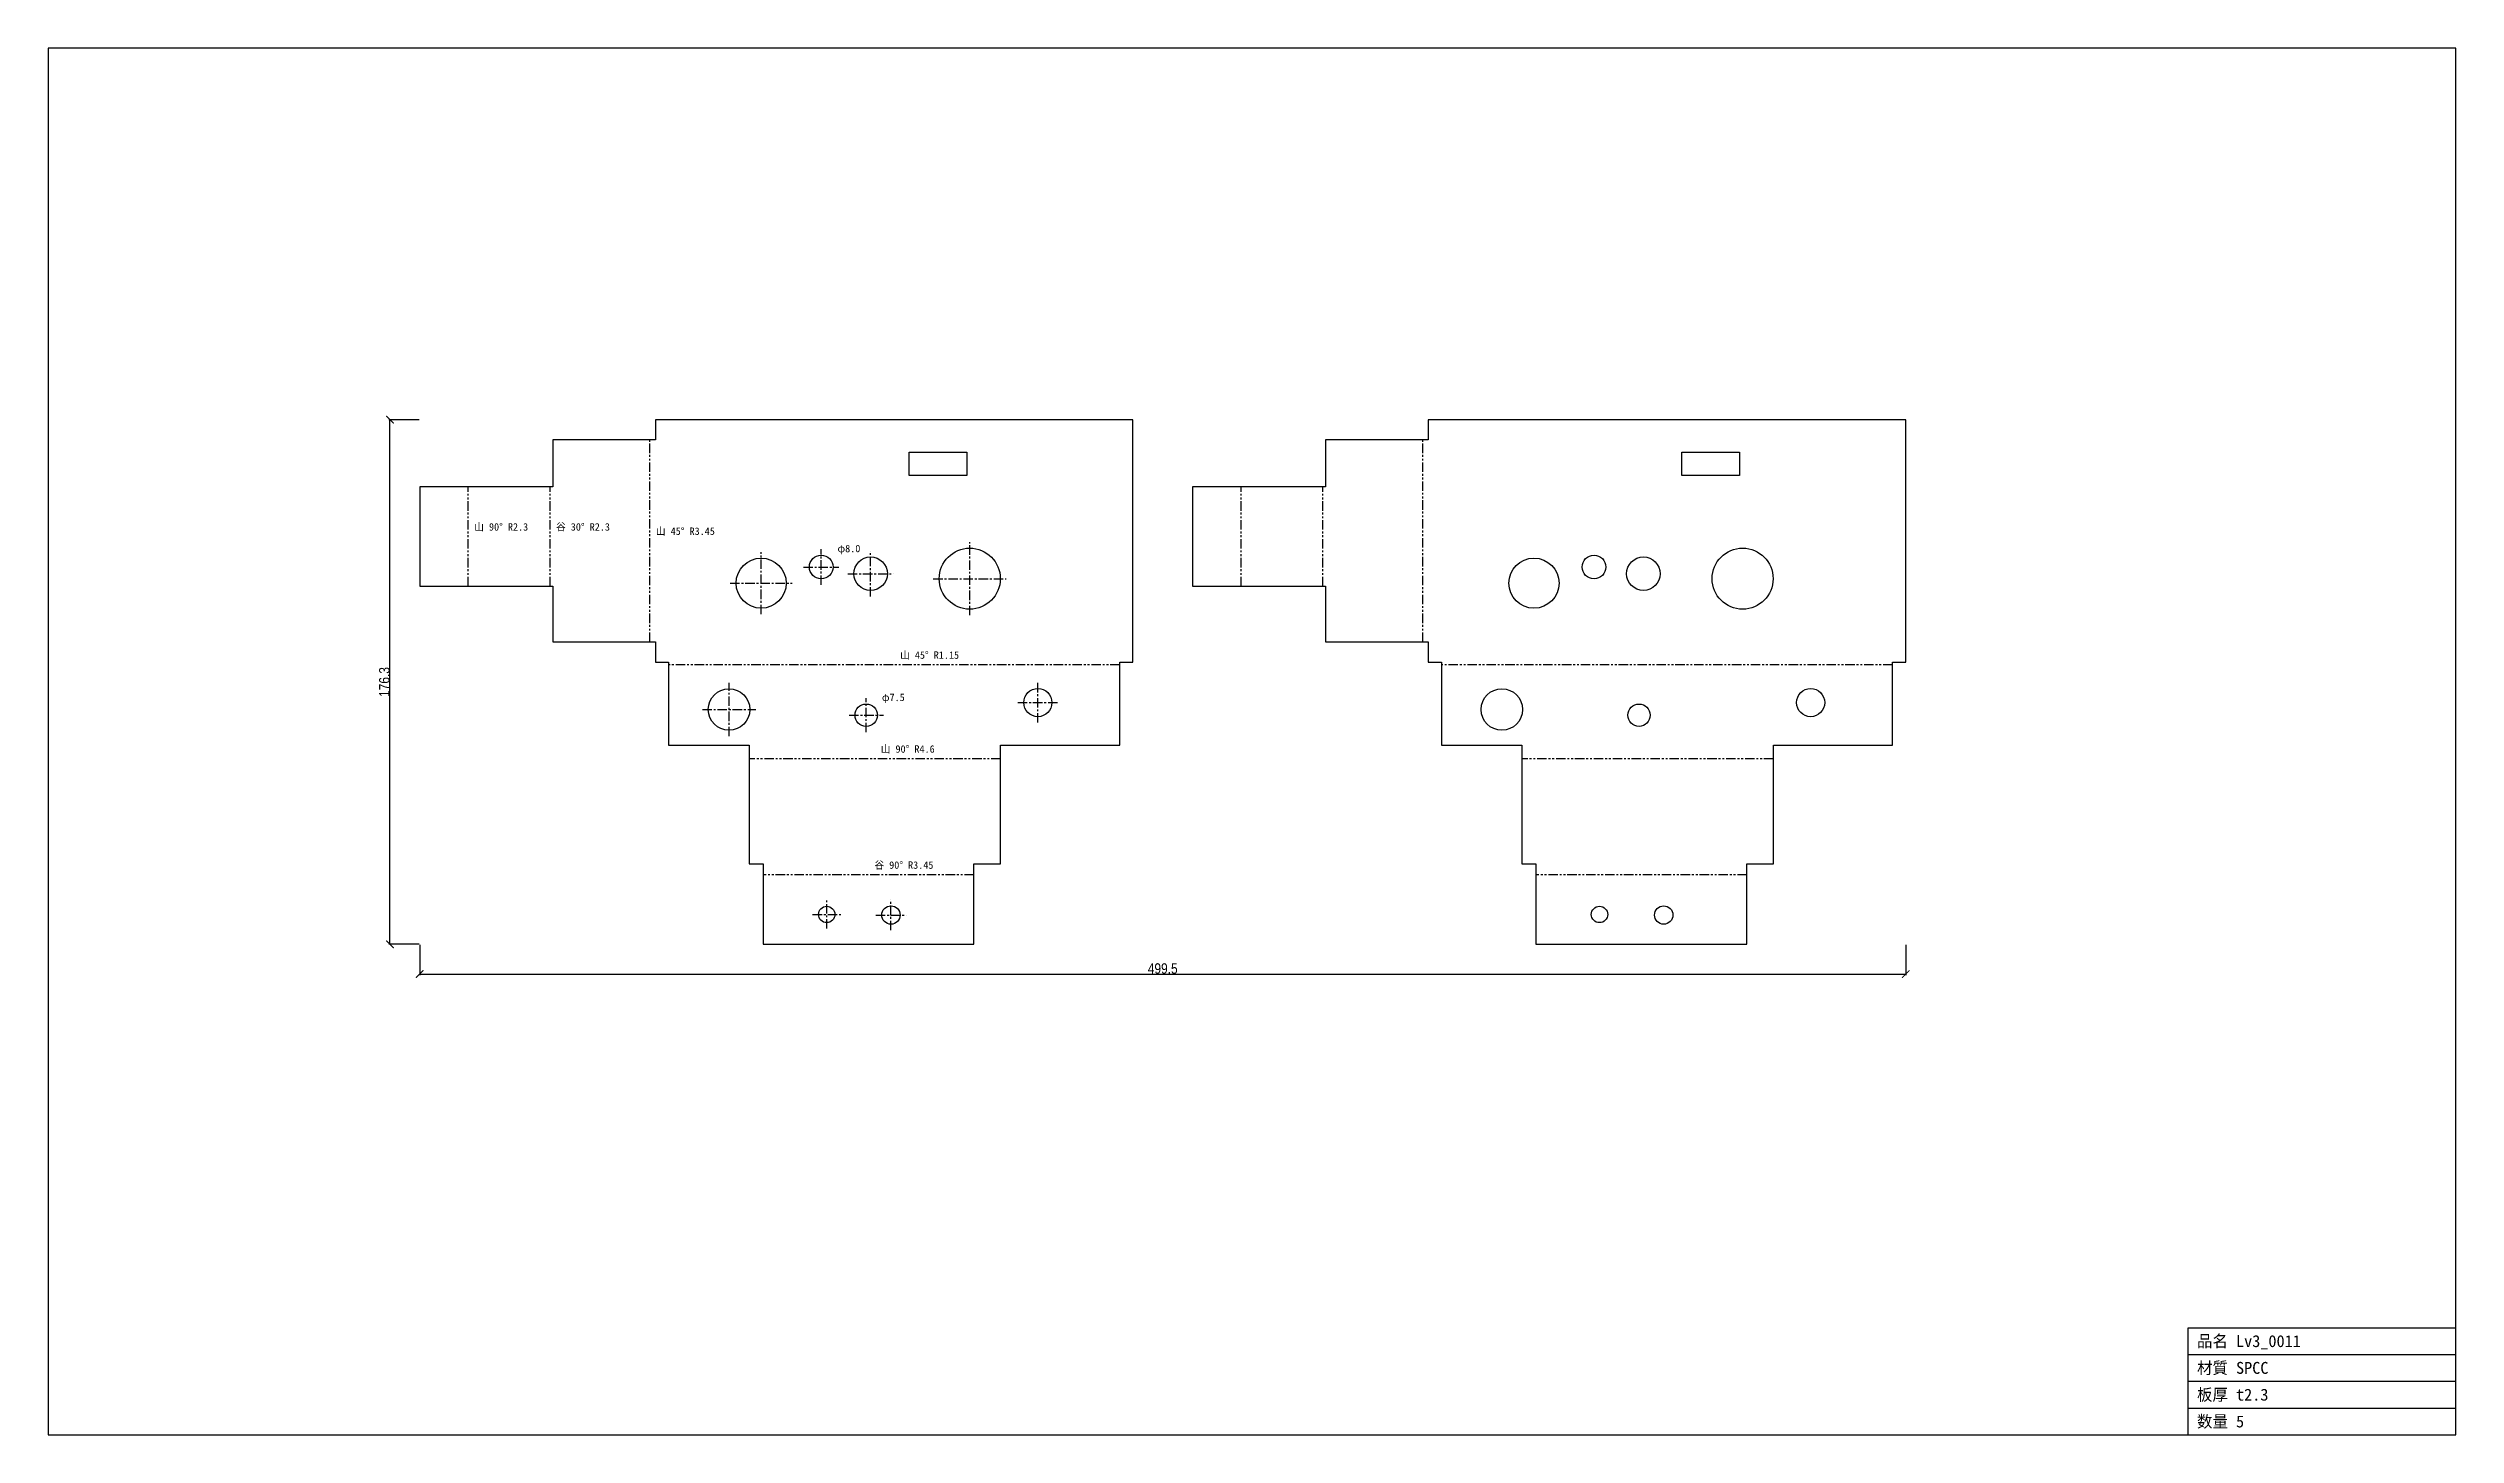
# Model space of a CAD drawing. Header units: millimetres. Extents: x -204 to 605, y -260 to 206.
import ezdxf

# ---------------------------------------------------------------- set-up
doc = ezdxf.new("R2010")
doc.units = ezdxf.units.MM
doc.linetypes.add('CENTER', pattern=[5.08, 3.175, -0.635, 0.635, -0.635])
doc.linetypes.add('PHANTOM', pattern=[6.35, 3.175, -0.635, 0.635, -0.635, 0.635, -0.635])
for name, color, linetype in [('中心線', 7, 'Continuous'), ('図枠', 7, 'Continuous'), ('外形', 7, 'Continuous'), ('寸法', 7, 'Continuous'), ('文字', 7, 'Continuous'), ('曲げ線', 7, 'Continuous')]:
    doc.layers.add(name, color=color, linetype=linetype)
doc.styles.add('OpenSansCondensed-Light', font='OpenSansCondensed-Light.ttf')
doc.dimstyles.new('EZDXF', dxfattribs={"dimtxt": 0.25, "dimasz": 0.175, "dimexe": 0.375, "dimexo": 0.125, "dimgap": 0.1, "dimtad": 1, "dimlfac": 100, "dimzin": 12, "dimdsep": 46, "dimtxsty": 'OpenSansCondensed-Light', "dimblk": 'ARCHTICK', "dimcen": 2.5, "dimazin": 3, "dimtfac": 0.5, "dimtmove": 2, "dimatfit": 3})

# ---------------------------------------------------------------- blocks, each defined once
blk = doc.blocks.new('_ARCHTICK')
at = {"color": 0, "linetype": 'BYBLOCK', "const_width": 0.15}
blk.add_lwpolyline([(-0.5, -0.5), (0.5, 0.5)], dxfattribs=at)

msp = doc.modelspace()

# ---------------------------------------------------------------- linework, layer by layer
at = {"layer": '中心線', "color": 1, "linetype": 'CENTER'}
for p, q in [((35.56, 16.11), (35.56, 36.96)), ((55.74, 25.97), (55.74, 37.92)), ((72.34, 22.05), (72.34, 37.33)), ((105.67, 15.77), (105.67, 40.28)), ((25.14, 26.53), (45.99, 26.53)), ((49.76, 31.95), (61.71, 31.95)), ((64.7, 29.69), (79.98, 29.69)), ((93.42, 28.03), (117.93, 28.03)), ((24.76, -24.92), (24.76, -6.97)), ((128.55, -20.35), (128.55, -6.89)), ((15.79, -15.94), (33.74, -15.94)), ((70.87, -23.61), (70.87, -12.1)), ((121.82, -13.62), (135.28, -13.62)), ((65.12, -17.86), (76.63, -17.86)), ((57.59, -89.57), (57.59, -80.08)), ((79.17, -90.1), (79.17, -79.93)), ((52.85, -84.83), (62.34, -84.83)), ((74.09, -85.02), (84.26, -85.02))]:
    msp.add_line(p, q, dxfattribs=at)
at = {"layer": '図枠'}
for p, q in [((605.13, 206.34), (-204.07, 206.34)), ((-204.07, 206.34), (-204.07, -259.72)), ((605.13, -259.72), (605.13, 206.34)), ((515.13, -259.72), (515.13, -223.72)), ((515.13, -223.72), (605.13, -223.72)), ((515.13, -232.72), (605.13, -232.72)), ((515.13, -241.72), (605.13, -241.72)), ((515.13, -250.72), (605.13, -250.72)), ((-204.07, -259.72), (605.13, -259.72))]:
    msp.add_line(p, q, dxfattribs=at)
at = {"layer": '外形'}
for p, q in [((160.53, 81.47), (0, 81.47)), ((0, 81.47), (0, 74.72)), ((160.53, 0), (160.53, 81.47)), ((420.26, 81.47), (259.73, 81.47)), ((259.73, 81.47), (259.73, 74.72)), ((420.26, 0), (420.26, 81.47)), ((0, 74.72), (-34.47, 74.72)), ((-34.47, 74.72), (-34.47, 58.9)), ((259.73, 74.72), (225.27, 74.72)), ((225.27, 74.72), (225.27, 58.9)), ((85.27, 62.73), (85.27, 70.59)), ((85.27, 70.59), (104.64, 70.59)), ((104.64, 70.59), (104.64, 62.73)), ((345, 62.73), (345, 70.59)), ((345, 70.59), (364.37, 70.59)), ((364.37, 70.59), (364.37, 62.73)), ((-34.47, 58.9), (-79.21, 58.9)), ((-79.21, 58.9), (-79.21, 25.47)), ((104.64, 62.73), (85.27, 62.73)), ((225.27, 58.9), (180.53, 58.9)), ((180.53, 58.9), (180.53, 25.47)), ((364.37, 62.73), (345, 62.73)), ((-79.21, 25.47), (-34.47, 25.47)), ((-34.47, 25.47), (-34.47, 6.75)), ((180.53, 25.47), (225.27, 25.47)), ((225.27, 25.47), (225.27, 6.75)), ((-34.47, 6.75), (0, 6.75)), ((0, 6.75), (0, 0)), ((0, 0), (4.45, 0)), ((4.45, 0), (4.45, -27.96)), ((156.08, -27.96), (156.08, 0)), ((156.08, 0), (160.53, 0)), ((225.27, 6.75), (259.73, 6.75)), ((259.73, 6.75), (259.73, 0)), ((259.73, 0), (264.18, 0)), ((264.18, 0), (264.18, -27.96)), ((415.81, -27.96), (415.81, 0)), ((415.81, 0), (420.26, 0)), ((4.45, -27.96), (31.51, -27.96)), ((31.51, -27.96), (31.51, -67.86)), ((116.02, -67.86), (116.02, -27.96)), ((116.02, -27.96), (156.08, -27.96)), ((264.18, -27.96), (291.24, -27.96)), ((291.24, -27.96), (291.24, -67.86)), ((375.75, -67.86), (375.75, -27.96)), ((375.75, -27.96), (415.81, -27.96)), ((31.51, -67.86), (36.18, -67.86)), ((36.18, -67.86), (36.18, -94.86)), ((107.09, -94.86), (107.09, -67.86)), ((107.09, -67.86), (116.02, -67.86)), ((291.24, -67.86), (295.92, -67.86)), ((295.92, -67.86), (295.92, -94.86)), ((366.82, -94.86), (366.82, -67.86)), ((366.82, -67.86), (375.75, -67.86)), ((36.18, -94.86), (107.09, -94.86)), ((295.92, -94.86), (366.82, -94.86))]:
    msp.add_line(p, q, dxfattribs=at)
for centre, radius in [((35.56, 26.53), 8.43), ((55.74, 31.95), 3.98), ((72.34, 29.69), 5.64), ((105.67, 28.03), 10.26), ((295.29, 26.53), 8.43), ((315.47, 31.95), 3.98), ((332.07, 29.69), 5.64), ((365.41, 28.03), 10.26), ((24.76, -15.94), 6.97), ((70.87, -17.86), 3.75), ((128.55, -13.62), 4.73), ((284.5, -15.94), 6.97), ((330.6, -17.86), 3.75), ((388.28, -13.62), 4.73), ((57.59, -84.83), 2.75), ((79.17, -85.02), 3.08), ((317.32, -84.83), 2.75), ((338.91, -85.02), 3.08)]:
    msp.add_circle(centre, radius, dxfattribs=at)
at = {"layer": '曲げ線', "color": 4, "linetype": 'PHANTOM'}
for p, q in [((-1.81, 6.75), (-1.81, 74.72)), ((257.93, 6.75), (257.93, 74.72)), ((-62.86, 25.47), (-62.86, 58.9)), ((-35.37, 25.47), (-35.37, 58.9)), ((196.88, 25.47), (196.88, 58.9)), ((224.36, 25.47), (224.36, 58.9)), ((156.08, -0.9), (4.45, -0.9)), ((415.81, -0.9), (264.18, -0.9)), ((116.02, -32.47), (31.51, -32.47)), ((375.75, -32.47), (291.24, -32.47)), ((107.09, -71.47), (36.18, -71.47)), ((366.82, -71.47), (295.92, -71.47))]:
    msp.add_line(p, q, dxfattribs=at)

# ---------------------------------------------------------------- texts
at = {"layer": '文字'}
for s, height, p in [('山 90° R2.3', 2.5, (-60.86, 44.18)), ('谷 30° R2.3', 2.5, (-33.37, 44.18)), ('山 45° R3.45', 2.5, (0.19, 42.74)), ('φ8.0', 2.5, (61.21, 36.92)), ('山 45° R1.15', 2.5, (82.26, 1.1)), ('φ7.5', 2.5, (76.13, -13.1)), ('山 90° R4.6', 2.5, (75.76, -30.47)), ('谷 90° R3.45', 2.5, (73.64, -69.47)), ('品名 Lv3_0011', 4, (518.13, -230.22)), ('材質 SPCC', 4, (518.13, -239.22)), ('板厚 t2.3', 4, (518.13, -248.22)), ('数量 5', 4, (518.13, -257.22))]:
    msp.add_text(s, height=height, dxfattribs=at).set_placement(p)

# ---------------------------------------------------------------- dimensions: what is measured, and where the dimension line sits
at = {"layer": '寸法'}
msp.add_linear_dim(base=(-89.21, -94.86), p1=(-79.21, -94.86), p2=(-79.21, 81.47), angle=90, dimstyle='EZDXF', override={"dimtxt": 3.5, "dimasz": 2.5, "dimdec": 1, "dimlfac": 1}, dxfattribs=at).render()
msp.add_linear_dim(base=(-79.21, -104.86), p1=(-79.21, -94.86), p2=(420.26, -94.86), dimstyle='EZDXF', override={"dimtxt": 3.5, "dimasz": 2.5, "dimdec": 1, "dimlfac": 1}, dxfattribs=at).render()

doc.saveas('drawing.dxf')
